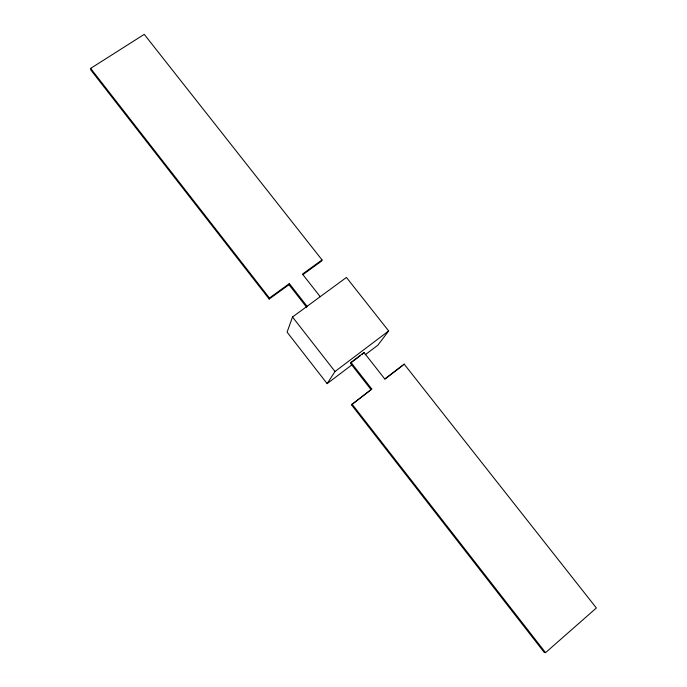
<?xml version="1.0" encoding="UTF-8"?>
<svg xmlns="http://www.w3.org/2000/svg" width="687" height="687" viewBox="0 0 687 687"><rect width="100%" height="100%" fill="white"/><g stroke="black" fill="none" stroke-linecap="round" stroke-linejoin="round"><path stroke-width="1.03" d="M302.95 274.594L321.593 261.086L322.04 259.926L144.253 34.35L90.632 68.399L91.01 70.22L269.167 299.06L269.424 298.029L289.33 283.619L307.115 306.359M269.167 299.06L288.995 284.701L289.33 283.619M365.175 354.801L377.859 345.192L388.67 330.954L346.437 277.454L292.516 316.999L287.089 332.13L327.132 383.629L352.491 364.411M327.132 383.629L335.016 371.512L388.67 330.954M371.761 388.997L371.117 389.709L350.404 363.225L350.963 362.418L364.024 352.534L384.789 378.992L404.162 364.119L596.368 607.986L545.547 652.65L544.224 652.392L351.478 404.798L371.761 388.997L350.963 362.418M364.024 352.534L361.791 354.604M403.406 364.917L404.162 364.119M351.478 404.798L370.302 390.336M384.943 379.095L402.565 365.561M350.404 363.225L360.16 355.832M322.04 259.926L302.478 274.096L320.245 296.732M288.995 284.701L306.711 307.364M292.516 316.999L335.016 371.512M90.632 68.399L269.424 298.029M352.045 404.136L545.547 652.65"/></g></svg>
